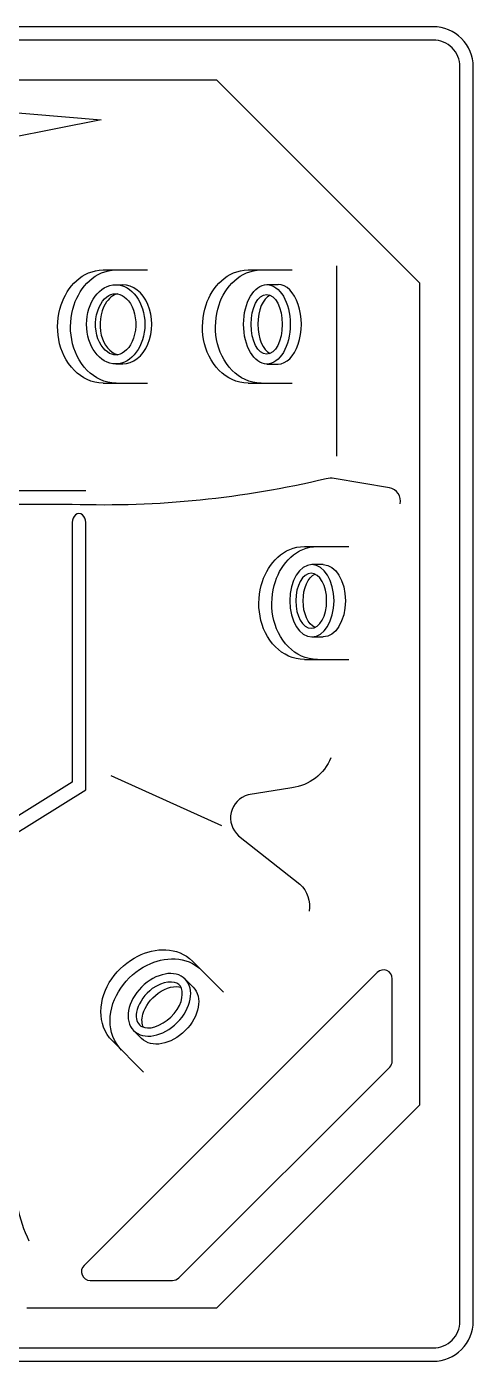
# Model space of a CAD drawing. Extents: x -1 to 1, y -1 to 1.
# Drawn here: x 0.332 to 1, y -1 to 1 of the extents above; entities that cross this region are included whole.
import ezdxf

# ---------------------------------------------------------------- set-up
doc = ezdxf.new("R2010")
doc.units = 0
doc.header["$MEASUREMENT"] = 0
doc.layers.add('SPA-BORA-BORA', color=7, linetype='CONTINUOUS')

msp = doc.modelspace()

# ---------------------------------------------------------------- linework, layer by layer
at = {"layer": 'SPA-BORA-BORA'}
for p, q in [((0.6159, 0.92), (-0.6159, 0.92)), ((0.92, 0.6159), (0.6159, 0.92)), ((0.7957, 0.3563), (0.7957, 0.6415)), ((0.4459, 0.6354), (0.5121, 0.6354)), ((0.6629, 0.6354), (0.7291, 0.6354)), ((0.4647, 0.6133), (0.4752, 0.6133)), ((0.6911, 0.6136), (0.7078, 0.6136)), ((0.92, -0.6159), (0.92, 0.6159)), ((0.4647, 0.4947), (0.4752, 0.4947)), ((0.6911, 0.4945), (0.7078, 0.4945)), ((0.4459, 0.466), (0.5121, 0.466)), ((0.6629, 0.466), (0.7291, 0.466)), ((0.7472, 0.221), (0.8135, 0.221)), ((0.7755, 0.1939), (0.7584, 0.1939)), ((0.7755, 0.0854), (0.7584, 0.0854)), ((0.7472, 0.0516), (0.8135, 0.0516)), ((0.6235, -0.1976), (0.4578, -0.1224)), ((0.5795, -0.4002), (0.6263, -0.447)), ((0.5808, -0.4392), (0.5687, -0.4272)), ((0.4597, -0.5199), (0.5066, -0.5667)), ((0.5035, -0.5164), (0.4915, -0.5044)), ((0.92, -0.6159), (0.6159, -0.92)), ((0.3315, -0.92), (0.6159, -0.92))]:
    msp.add_line(p, q, dxfattribs=at)
for points in [[(-1, 0.94), (-1, -0.94, 0.414214), (-0.94, -1), (0.94, -1, 0.414214), (1, -0.94), (1, 0.94, 0.414214), (0.94, 1), (-0.94, 1, 0.414214)], [(0.2893, -0.98), (0.94, -0.98, 0.414214), (0.98, -0.94), (0.98, 0.94, 0.414214), (0.94, 0.98), (-0.94, 0.98, 0.414214), (-0.98, 0.94), (-0.98, -0.94, 0.414214), (-0.94, -0.98), (-0.2893, -0.98), (-0.2893, -0.9177, -0.414214), (-0.2693, -0.8977), (0.2693, -0.8977, -0.414214), (0.2893, -0.9177)], [(0.1587, -0.3063), (0.42, -0.1437), (0.42, 0.2572, 0.201493), (0.4149, 0.2686, 0.394291), (0.4047, 0.2686, 0.200444), (0.3997, 0.2571), (0.3997, -0.132), (0.1532, -0.286), (-0.1532, -0.286), (-0.3997, -0.132), (-0.3997, 0.2747, 0.201493), (-0.4048, 0.286, 0.394291), (-0.415, 0.286, 0.200444), (-0.42, 0.2746), (-0.42, -0.1437), (-0.1781, -0.3063)], [(0.4266, -0.8788), (0.5499, -0.8788, 0.198912), (0.5592, -0.8749), (0.8749, -0.5592, 0.198912), (0.8788, -0.5499), (0.8788, -0.4266, 0.668179), (0.8563, -0.4173), (0.4173, -0.8563, 0.668179)]]:
    msp.add_lwpolyline(points, format="xyb", close=True, dxfattribs=at)
msp.add_lwpolyline([(0.2365, 0.8195), (0.1584, 0.814), (0.0974, 0.8424), (0.0216, 0.8959), (0.4432, 0.8604)], close=True, dxfattribs=at)
for points in [[(0.42, 0.3044), (0, 0.3044), (-0.0155, 0.3048, -0.066122), (-0.1729, 0.3299, 0.017252), (-0.5563, 0.3418, -0.297598), (-0.5873, 0.3699), (-0.5873, 0.7465, -0.414214), (-0.5473, 0.7865), (-0.0506, 0.7865)], [(0.8905, 0.285, 0.426786), (0.8744, 0.3089), (0.7918, 0.323, 0.101663), (0.7798, 0.3226, -0.067545), (0.3997, 0.284), (0.0193, 0.284), (-0.016, 0.2851, -0.065202), (-0.1764, 0.3104, 0.024901), (-0.7279, 0.3188, 0.454683), (-0.7448, 0.2812)], [(0.7869, -0.0956, -0.269302), (0.7284, -0.1405), (0.6629, -0.1512, 0.598986), (0.6488, -0.2124), (0.7406, -0.2848, -0.247278), (0.7542, -0.3256, -0.247278)], [(0.3353, -0.82, -0.120515), (0.3134, -0.7153, 0.274336), (0.2255, -0.5548)]]:
    msp.add_lwpolyline(points, format="xyb", dxfattribs=at)
for centre, major_axis, ratio in [((0.4647, 0.554), (0, -0.0593), 0.735849), ((0.6911, 0.554), (0, -0.0595), 0.586667), ((0.6907, 0.554), (0, -0.0448), 0.522124)]:
    msp.add_ellipse(centre, major_axis=major_axis, ratio=ratio, dxfattribs=at)
for centre, major_axis, ratio, start_param, end_param in [((0.4752, 0.554), (0, -0.0593), 0.735849, 0, 3.141593), ((0.7078, 0.554), (0, -0.0595), 0.586667, 0, 3.141593), ((0.701, 0.554), (0, -0.0448), 0.522124, 3.363755, 6.061023)]:
    msp.add_ellipse(centre, major_axis=major_axis, ratio=ratio, start_param=start_param, end_param=end_param, dxfattribs=at)
at = {"layer": 'SPA-BORA-BORA', "extrusion": (0, 0, -1)}
for centre, major_axis, ratio in [((0.7584, 0.1397), (0, -0.0542), 0.611111), ((0.7574, 0.1397), (0, -0.0412), 0.560976), ((0.5301, -0.4658), (-0.0386, -0.0386), 0.690897)]:
    msp.add_ellipse(centre, major_axis=major_axis, ratio=ratio, dxfattribs=at)
for centre, major_axis, ratio, start_param, end_param in [((0.7755, 0.1397), (0, -0.0542), 0.611111, 3.141593, 6.283185), ((0.7684, 0.1397), (0, -0.0412), 0.560976, 0.24147, 2.900122), ((0.5421, -0.4778), (-0.0386, -0.0386), 0.690897, 3.141593, 6.283185)]:
    msp.add_ellipse(centre, major_axis=major_axis, ratio=ratio, start_param=start_param, end_param=end_param, dxfattribs=at)
at = {"layer": 'SPA-BORA-BORA'}
for points, knots in [([(0.4459, 0.466), (0.429, 0.466), (0.4139, 0.4737), (0.3777, 0.5103), (0.3722, 0.5498), (0.3919, 0.6101), (0.4147, 0.6354), (0.4459, 0.6354)], [0, 0, 0, 0, 0.613659, 0.613659, 2.005707, 2.005707, 3.141593, 3.141593, 3.141593, 3.141593]), ([(0.4653, 0.466), (0.4485, 0.466), (0.4333, 0.4737), (0.3971, 0.5103), (0.3916, 0.5498), (0.4113, 0.6101), (0.4341, 0.6354), (0.4653, 0.6354)], [0, 0, 0, 0, 0.613659, 0.613659, 2.005707, 2.005707, 3.141593, 3.141593, 3.141593, 3.141593]), ([(0.6629, 0.466), (0.646, 0.466), (0.6309, 0.4737), (0.5946, 0.5103), (0.5891, 0.5498), (0.6088, 0.6101), (0.6316, 0.6354), (0.6629, 0.6354)], [0, 0, 0, 0, 0.613659, 0.613659, 2.005707, 2.005707, 3.141593, 3.141593, 3.141593, 3.141593]), ([(0.6823, 0.466), (0.6654, 0.466), (0.6503, 0.4737), (0.6141, 0.5103), (0.6086, 0.5498), (0.6282, 0.6101), (0.651, 0.6354), (0.6823, 0.6354)], [0, 0, 0, 0, 0.613659, 0.613659, 2.005707, 2.005707, 3.141593, 3.141593, 3.141593, 3.141593]), ([(0.4647, 0.5082), (0.4733, 0.5082), (0.4832, 0.5147), (0.4957, 0.5415), (0.4965, 0.5607), (0.4863, 0.5898), (0.4762, 0.5983), (0.459, 0.601), (0.4494, 0.5964), (0.4351, 0.5723), (0.4325, 0.5534), (0.4404, 0.5225), (0.4502, 0.5118), (0.4608, 0.5085), (0.4628, 0.5082), (0.4647, 0.5082)], [0, 0, 0, 0, 1.009033, 1.009033, 2.018066, 2.018066, 3.0271, 3.0271, 4.036133, 4.036133, 5.045166, 5.045166, 6.054199, 6.054199, 6.283185, 6.283185, 6.283185, 6.283185]), ([(0.4681, 0.5996), (0.4613, 0.5984), (0.4544, 0.5935), (0.4418, 0.5723), (0.4393, 0.5534), (0.4471, 0.5225), (0.4569, 0.5118), (0.4664, 0.5088), (0.4672, 0.5086), (0.468, 0.5085)], [3.26714, 3.26714, 3.26714, 3.26714, 4.036133, 4.036133, 5.045166, 5.045166, 6.054199, 6.054199, 6.148922, 6.148922, 6.148922, 6.148922]), ([(0.7472, 0.0516), (0.7304, 0.0516), (0.7152, 0.0593), (0.679, 0.0959), (0.6735, 0.1355), (0.6932, 0.1957), (0.716, 0.221), (0.7472, 0.221)], [0, 0, 0, 0, 0.613659, 0.613659, 2.005707, 2.005707, 3.141593, 3.141593, 3.141593, 3.141593]), ([(0.7667, 0.0516), (0.7498, 0.0516), (0.7346, 0.0593), (0.6984, 0.0959), (0.6929, 0.1355), (0.7126, 0.1957), (0.7354, 0.221), (0.7667, 0.221)], [0, 0, 0, 0, 0.613659, 0.613659, 2.005707, 2.005707, 3.141593, 3.141593, 3.141593, 3.141593]), ([(0.4597, -0.5199), (0.4478, -0.508), (0.4426, -0.4918), (0.4428, -0.4403), (0.4669, -0.4085), (0.5234, -0.3798), (0.5574, -0.3781), (0.5795, -0.4002)], [0, 0, 0, 0, 0.613659, 0.613659, 2.005707, 2.005707, 3.141593, 3.141593, 3.141593, 3.141593]), ([(0.4735, -0.5336), (0.4615, -0.5217), (0.4563, -0.5056), (0.4565, -0.4541), (0.4806, -0.4222), (0.5371, -0.3935), (0.5711, -0.3918), (0.5932, -0.4139)], [0, 0, 0, 0, 0.613659, 0.613659, 2.005707, 2.005707, 3.141593, 3.141593, 3.141593, 3.141593]), ([(0.5002, -0.4957), (0.496, -0.4915), (0.4939, -0.4835), (0.5001, -0.4618), (0.5087, -0.4495), (0.5355, -0.4297), (0.5528, -0.4295), (0.5659, -0.441), (0.5673, -0.4566), (0.5464, -0.4892), (0.5254, -0.5009), (0.5068, -0.5002), (0.5029, -0.4984), (0.5002, -0.4957)], [0, 0, 0, 0, 0.892179, 0.892179, 1.784357, 1.784357, 3.094872, 3.094872, 4.405387, 4.405387, 5.715903, 5.715903, 6.283185, 6.283185, 6.283185, 6.283185]), ([(0.5064, -0.4994), (0.5039, -0.4948), (0.5031, -0.4881), (0.5086, -0.4687), (0.5173, -0.4564), (0.5406, -0.4391), (0.5541, -0.437), (0.5624, -0.4394)], [0.19214, 0.19214, 0.19214, 0.19214, 0.892179, 0.892179, 1.784357, 1.784357, 2.818477, 2.818477, 2.818477, 2.818477])]:
    msp.add_open_spline(points, degree=3, knots=knots, dxfattribs=at)

doc.saveas('drawing.dxf')
